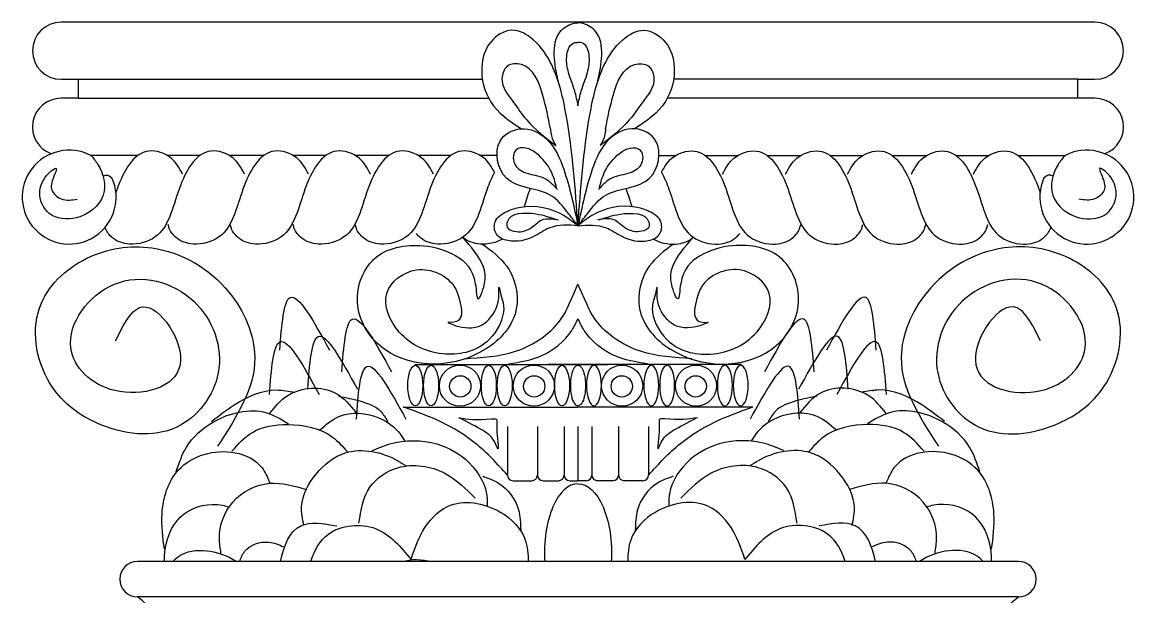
# Model space of a CAD drawing. Extents: x 15151 to 53333, y -36484 to -6005.
# Drawn here: x 43818.2 to 44189.1, y -10956.3 to -10764.4 of the extents above; entities that cross this region are included whole.
import ezdxf

# ---------------------------------------------------------------- set-up
doc = ezdxf.new("R2010")
doc.units = 0
doc.header["$MEASUREMENT"] = 0
doc.layers.add('3', color=3, linetype='CONTINUOUS')
doc.layers.add('4', color=4, linetype='CONTINUOUS')

# ---------------------------------------------------------------- blocks, each defined once
blk = doc.blocks.new('A$C79132812')
at = {"layer": '3'}
for p, q in [((166.13, 6412.34), (395.5, 6412.34)), ((733.39, 6412.34), (504.01, 6412.34)), ((166.13, 6401.54), (399.1, 6401.54)), ((733.39, 6401.54), (500.42, 6401.54)), ((200.13, 6369.14), (173.24, 6369.14)), ((235.34, 6369.14), (216.66, 6369.14)), ((271.55, 6369.14), (251.87, 6369.14)), ((306.76, 6369.14), (288.08, 6369.14)), ((342.47, 6369.14), (323.29, 6369.14)), ((377.68, 6369.14), (359, 6369.14)), ((403.82, 6369.14), (394.21, 6369.14)), ((495.7, 6369.14), (505.31, 6369.14)), ((521.84, 6369.14), (540.52, 6369.14)), ((557.05, 6369.14), (576.23, 6369.14)), ((592.76, 6369.14), (611.44, 6369.14)), ((627.97, 6369.14), (647.65, 6369.14)), ((664.18, 6369.14), (682.86, 6369.14)), ((699.39, 6369.14), (726.28, 6369.14)), ((357.24, 6250.46), (466.95, 6250.46)), ((542.61, 6250.46), (432.91, 6250.46)), ((350.55, 6226.22), (449.76, 6226.22)), ((548.97, 6226.22), (449.76, 6226.22)), ((409.74, 6215.29), (409.74, 6187.65)), ((426.72, 6215.29), (426.72, 6187.65)), ((441.88, 6215.29), (441.88, 6187.65)), ((449.76, 6215.29), (449.76, 6184.41)), ((449.76, 6215.29), (449.76, 6184.41)), ((457.64, 6215.29), (457.64, 6187.65)), ((472.8, 6215.29), (472.8, 6187.65)), ((489.78, 6215.29), (489.78, 6187.65)), ((412.98, 6184.41), (423.48, 6184.41)), ((429.96, 6184.41), (438.64, 6184.41)), ((445.12, 6184.41), (449.76, 6184.41)), ((454.4, 6184.41), (449.76, 6184.41)), ((469.56, 6184.41), (460.88, 6184.41)), ((486.54, 6184.41), (476.04, 6184.41)), ((699.76, 6138.54), (199.76, 6138.54)), ((699.76, 6118.54), (199.76, 6118.54))]:
    blk.add_line(p, q, dxfattribs=at)
for centre, radius in [((382.79, 6238.4), 11.68), ((424.71, 6238.4), 11.68), ((474.81, 6238.4), 11.68), ((516.73, 6238.4), 11.68), ((382.98, 6238.01), 6.05), ((424.9, 6238.01), 6.05), ((474.62, 6238.01), 6.05), ((516.54, 6238.01), 6.05)]:
    blk.add_circle(centre, radius, dxfattribs=at)
for centre, start, end in [((412.98, 6187.65), 180, 270), ((423.48, 6187.65), 270, 0), ((429.96, 6187.65), 180, 270), ((438.64, 6187.65), 270, 0), ((445.12, 6187.65), 180, 270), ((454.4, 6187.65), 270, 0), ((460.88, 6187.65), 180, 270), ((469.56, 6187.65), 270, 0), ((476.04, 6187.65), 180, 270), ((486.54, 6187.65), 270, 0)]:
    blk.add_arc(centre, 3.24, start, end, dxfattribs=at)
for centre in [(357.43, 6238.48), (366.42, 6238.48), (399.16, 6238.48), (408.16, 6238.48), (440.7, 6238.48)]:
    blk.add_ellipse(centre, major_axis=(0, -11.51), ratio=0.368687, dxfattribs=at)
for centre, major_axis, ratio, start_param, end_param in [((449.7, 6238.48), (0, 11.51), 0.368687, -0.014828, 3.156421), ((449.53, 6143.41), (0, 39.26), 0.478604, -0.012114, 1.69522)]:
    blk.add_ellipse(centre, major_axis=major_axis, ratio=ratio, start_param=start_param, end_param=end_param, dxfattribs=at)
at = {"layer": '3', "extrusion": (0, 0, -1)}
for centre, major_axis, ratio, start_param, end_param in [((449.82, 6238.48), (0, 11.51), 0.368687, -0.014828, 3.156421), ((449.99, 6143.41), (0, 39.26), 0.478604, -0.012114, 1.69522)]:
    blk.add_ellipse(centre, major_axis=major_axis, ratio=ratio, start_param=start_param, end_param=end_param, dxfattribs=at)
for centre in [(458.82, 6238.48), (491.36, 6238.48), (500.36, 6238.48), (533.09, 6238.48), (542.09, 6238.48)]:
    blk.add_ellipse(centre, major_axis=(0, -11.51), ratio=0.368687, dxfattribs=at)
at = {"layer": '3'}
for points, knots in [([(449.76, 6329.2), (448.26, 6350.16), (446.06, 6380.82), (437.78, 6417.35), (426.71, 6434.41), (412.11, 6442.84), (398.27, 6434.01), (393.41, 6417.68), (398.76, 6397.15), (410.69, 6388.52), (417.64, 6384.29)], [0, 0, 0, 0, 58.517708, 85.557554, 102.400352, 114.600489, 127.353508, 141.365772, 159.992517, 181.778585, 181.778585, 181.778585, 181.778585]), ([(438.88, 6409.74), (437.81, 6414.46), (435.72, 6423.76), (436.52, 6437.49), (444.01, 6443.55), (448.43, 6444.39), (449.76, 6444.47)], [0, 0, 0, 0, 13.614234, 26.772806, 35.013174, 38.496497, 38.496497, 38.496497, 38.496497]), ([(460.64, 6409.74), (461.71, 6414.46), (463.8, 6423.76), (463, 6437.49), (455.51, 6443.55), (451.09, 6444.39), (449.76, 6444.47)], [0, 0, 0, 0, 13.614234, 26.772806, 35.013174, 38.496497, 38.496497, 38.496497, 38.496497]), ([(449.76, 6329.2), (451.26, 6350.16), (453.46, 6380.82), (461.74, 6417.35), (472.81, 6434.41), (487.41, 6442.84), (501.25, 6434.01), (506.11, 6417.68), (500.76, 6397.15), (488.83, 6388.52), (481.88, 6384.29)], [0, 0, 0, 0, 58.517708, 85.557554, 102.400352, 114.600489, 127.353508, 141.365772, 159.992517, 181.778585, 181.778585, 181.778585, 181.778585]), ([(449.88, 6397.25), (449.3, 6400.1), (447.98, 6406.56), (444.16, 6415.57), (442.67, 6424.62), (444.82, 6432.62), (448.73, 6433.35), (449.76, 6433.32)], [0, 0, 0, 0, 8.07962, 18.320953, 26.69946, 34.358167, 37.045773, 37.045773, 37.045773, 37.045773]), ([(449.64, 6397.25), (450.22, 6400.1), (451.54, 6406.56), (455.36, 6415.57), (456.85, 6424.62), (454.7, 6432.62), (450.79, 6433.35), (449.76, 6433.32)], [0, 0, 0, 0, 8.07962, 18.320953, 26.69946, 34.358167, 37.045773, 37.045773, 37.045773, 37.045773]), ([(225.41, 6358.5), (223.61, 6361.82), (219.66, 6369.06), (199.95, 6375.49), (191.54, 6359.48), (187.78, 6348.72), (187.57, 6348.09)], [0, 0, 0, 0, 10.322667, 22.546179, 48.652268, 50.259503, 50.259503, 50.259503, 50.259503]), ([(402.35, 6359.61), (400.74, 6362.55), (396.74, 6369.21), (377.5, 6375.49), (363.5, 6348.86), (359.16, 6323.18), (339.19, 6317.39), (329.45, 6320.56), (326.34, 6323.96), (325.54, 6324.84)], [1.151597, 1.151597, 1.151597, 1.151597, 10.322667, 22.546179, 48.652268, 76.752818, 90.762128, 100.191215, 103.483055, 103.483055, 103.483055, 103.483055]), ([(497.17, 6359.61), (498.78, 6362.55), (502.78, 6369.21), (522.02, 6375.49), (536.01, 6348.86), (540.35, 6323.18), (560.33, 6317.39), (570.07, 6320.56), (573.18, 6323.96), (573.98, 6324.84)], [1.151597, 1.151597, 1.151597, 1.151597, 10.322667, 22.546179, 48.652268, 76.752818, 90.762128, 100.191215, 103.483055, 103.483055, 103.483055, 103.483055]), ([(674.11, 6358.5), (675.91, 6361.82), (679.86, 6369.06), (699.57, 6375.49), (707.98, 6359.48), (711.74, 6348.72), (711.95, 6348.09)], [0, 0, 0, 0, 10.322667, 22.546179, 48.652268, 50.259503, 50.259503, 50.259503, 50.259503]), ([(180.33, 6357.3), (180.94, 6357.6), (182.68, 6358.48), (184.3, 6357.22), (185.36, 6356.37)], [0, 0, 0, 0, 1.788146, 5.115479, 5.115479, 5.115479, 5.115479]), ([(402.35, 6359.61), (400.73, 6356.59), (394.77, 6342.22), (391.56, 6323.18), (371.58, 6317.39), (361.84, 6320.56), (358.73, 6323.96), (357.93, 6324.84)], [40.186483, 40.186483, 40.186483, 40.186483, 48.652268, 76.752818, 90.762128, 100.191215, 103.483055, 103.483055, 103.483055, 103.483055]), ([(497.17, 6359.61), (498.79, 6356.59), (504.75, 6342.22), (507.96, 6323.18), (527.94, 6317.39), (537.68, 6320.56), (540.79, 6323.96), (541.59, 6324.84)], [40.186483, 40.186483, 40.186483, 40.186483, 48.652268, 76.752818, 90.762128, 100.191215, 103.483055, 103.483055, 103.483055, 103.483055]), ([(719.19, 6357.3), (718.58, 6357.6), (716.84, 6358.48), (715.21, 6357.22), (714.16, 6356.37)], [0, 0, 0, 0, 1.788146, 5.115479, 5.115479, 5.115479, 5.115479]), ([(422.61, 6350.4), (422.56, 6350.25), (421.29, 6346.73), (420.23, 6343.25), (419.19, 6340.07)], [48.283623, 48.283623, 48.283623, 48.283623, 48.652268, 57.33219, 57.33219, 57.33219, 57.33219]), ([(476.91, 6350.4), (476.96, 6350.25), (478.23, 6346.73), (479.28, 6343.25), (480.33, 6340.07)], [48.283623, 48.283623, 48.283623, 48.283623, 48.652268, 57.33219, 57.33219, 57.33219, 57.33219]), ([(183.2, 6324.84), (182.62, 6325.72), (181.92, 6326.82), (181.51, 6328.04), (181.44, 6328.28)], [0, 0, 0, 0, 2.894953, 3.594445, 3.594445, 3.594445, 3.594445]), ([(407.06, 6321.67), (403.36, 6319.6), (395.12, 6317.63), (387.16, 6320.22), (384.47, 6322.54), (384.35, 6322.66)], [78.812644, 78.812644, 78.812644, 78.812644, 90.762128, 100.191215, 100.668764, 100.668764, 100.668764, 100.668764]), ([(492.46, 6321.67), (496.15, 6319.6), (504.4, 6317.63), (512.36, 6320.22), (515.05, 6322.54), (515.17, 6322.66)], [78.812644, 78.812644, 78.812644, 78.812644, 90.762128, 100.191215, 100.668764, 100.668764, 100.668764, 100.668764]), ([(385.14, 6253.69), (395.06, 6254.31), (416.64, 6255.67), (437.48, 6269.98), (443.89, 6282.37), (449.76, 6296.08)], [0, 0, 0, 0, 27.690165, 60.204339, 68.529066, 68.529066, 68.529066, 68.529066]), ([(514.38, 6253.69), (504.46, 6254.31), (482.88, 6255.67), (462.04, 6269.98), (455.63, 6282.37), (449.76, 6296.08)], [0, 0, 0, 0, 27.690165, 60.204339, 68.529066, 68.529066, 68.529066, 68.529066]), ([(410.36, 6250.8), (416.83, 6251.83), (430.64, 6254.04), (444.23, 6265.35), (448.76, 6274.09), (449.76, 6276.43)], [0, 0, 0, 0, 18.059342, 38.483728, 45.592839, 45.592839, 45.592839, 45.592839]), ([(489.16, 6250.8), (482.68, 6251.83), (468.88, 6254.04), (455.29, 6265.35), (450.76, 6274.09), (449.76, 6276.43)], [0, 0, 0, 0, 18.059342, 38.483728, 45.592839, 45.592839, 45.592839, 45.592839]), ([(215.14, 6138.54), (215.12, 6140.87), (215.52, 6150.79), (223.64, 6168.49), (242.11, 6172.24), (250.47, 6169.93), (251.64, 6169.61)], [5.644574, 5.644574, 5.644574, 5.644574, 12.650993, 35.365553, 57.744171, 61.418834, 61.418834, 61.418834, 61.418834]), ([(355.03, 6139.77), (356.87, 6145.18), (360.84, 6156.88), (376.97, 6175.25), (404.59, 6170.68), (420.6, 6154.12), (421.52, 6142.87), (421.52, 6138.54)], [0, 0, 0, 0, 17.211582, 37.212171, 67.24414, 88.384281, 101.07675, 101.07675, 101.07675, 101.07675]), ([(544.49, 6139.77), (542.65, 6145.18), (538.68, 6156.88), (522.54, 6175.25), (494.93, 6170.68), (478.92, 6154.12), (478, 6142.87), (478, 6138.54)], [0, 0, 0, 0, 17.211582, 37.212171, 67.24414, 88.384281, 101.07675, 101.07675, 101.07675, 101.07675]), ([(684.38, 6138.54), (684.39, 6140.87), (684, 6150.79), (675.88, 6168.49), (657.41, 6172.24), (649.05, 6169.93), (647.88, 6169.61)], [5.644574, 5.644574, 5.644574, 5.644574, 12.650993, 35.365553, 57.744171, 61.418834, 61.418834, 61.418834, 61.418834]), ([(281, 6138.54), (282.74, 6147.42), (289.08, 6162.95), (305.36, 6160.12), (312.87, 6158.82)], [40.161001, 40.161001, 40.161001, 40.161001, 63.970278, 84.405799, 84.405799, 84.405799, 84.405799]), ([(298.25, 6138.54), (299.89, 6144.68), (308.04, 6158.9), (337.3, 6161.32), (349.14, 6146.93), (355.03, 6139.77)], [28.531482, 28.531482, 28.531482, 28.531482, 46.806089, 73.713429, 100.386254, 100.386254, 100.386254, 100.386254]), ([(601.27, 6138.54), (599.63, 6144.68), (591.48, 6158.9), (562.21, 6161.32), (550.38, 6146.93), (544.49, 6139.77)], [28.531482, 28.531482, 28.531482, 28.531482, 46.806089, 73.713429, 100.386254, 100.386254, 100.386254, 100.386254]), ([(618.52, 6138.54), (616.78, 6147.42), (610.44, 6162.95), (594.16, 6160.12), (586.65, 6158.82)], [40.161001, 40.161001, 40.161001, 40.161001, 63.970278, 84.405799, 84.405799, 84.405799, 84.405799]), ([(257.78, 6138.54), (258.49, 6140.58), (261.09, 6147.23), (272.82, 6151.25), (280.11, 6148.08), (282.84, 6146.89)], [1.031962, 1.031962, 1.031962, 1.031962, 7.372192, 22.184251, 31.062872, 31.062872, 31.062872, 31.062872]), ([(641.74, 6138.54), (641.03, 6140.58), (638.43, 6147.23), (626.7, 6151.25), (619.41, 6148.08), (616.68, 6146.89)], [1.031962, 1.031962, 1.031962, 1.031962, 7.372192, 22.184251, 31.062872, 31.062872, 31.062872, 31.062872]), ([(219.8, 6138.54), (220.87, 6139.67), (229.76, 6147.64), (246.39, 6145.17), (255.98, 6138.54)], [6.637132, 6.637132, 6.637132, 6.637132, 10.988062, 40.614412, 40.614412, 40.614412, 40.614412]), ([(679.71, 6138.54), (678.65, 6139.67), (669.76, 6147.64), (653.13, 6145.17), (643.54, 6138.54)], [6.637132, 6.637132, 6.637132, 6.637132, 10.988062, 40.614412, 40.614412, 40.614412, 40.614412])]:
    blk.add_open_spline(points, degree=3, knots=knots, dxfattribs=at)
for points in [[(434.14, 6384.26), (429.64, 6403.74), (417.64, 6420.73), (409.64, 6419.73), (406.64, 6412.74), (413.14, 6399.25), (420.64, 6389.25), (437.14, 6374.77)], [(465.38, 6384.26), (469.88, 6403.74), (481.88, 6420.73), (489.88, 6419.73), (492.88, 6412.74), (486.38, 6399.25), (478.88, 6389.25), (462.38, 6374.77)], [(449.76, 6329.2), (441.64, 6361.28), (432.14, 6378.26), (417.14, 6384.26), (405.64, 6377.26), (409.14, 6356.28), (433.64, 6346.79), (444.64, 6335.79), (449.76, 6329.2)], [(434.14, 6384.26), (434.66, 6380.21), (437.14, 6374.77)], [(449.76, 6329.2), (457.88, 6361.28), (467.38, 6378.26), (482.38, 6384.26), (493.88, 6377.26), (490.38, 6356.28), (465.88, 6346.79), (454.88, 6335.79), (449.76, 6329.2)], [(465.38, 6384.26), (464.86, 6380.21), (462.38, 6374.77)], [(260.62, 6358.5), (254.11, 6367.56), (241.54, 6371.58), (223.43, 6349.97), (209.85, 6322.83), (195.27, 6318.81), (185.71, 6322.32), (183.2, 6324.84)], [(296.83, 6358.5), (290.33, 6367.56), (277.75, 6371.58), (259.65, 6349.97), (246.07, 6322.83), (231.48, 6318.81), (221.92, 6322.32), (219.41, 6324.84)], [(332.04, 6358.5), (325.54, 6367.56), (312.96, 6371.58), (294.85, 6349.97), (281.27, 6322.83), (266.69, 6318.81), (257.13, 6322.32), (254.62, 6324.84)], [(367.75, 6358.5), (361.25, 6367.56), (348.67, 6371.58), (330.57, 6349.97), (316.99, 6322.83), (302.4, 6318.81), (292.84, 6322.32), (290.33, 6324.84)], [(437.64, 6350.78), (434.64, 6359.78), (426.14, 6370.27), (420.14, 6373.27), (414.64, 6372.27), (413.64, 6364.77), (420.14, 6359.28), (430.64, 6356.28), (438.14, 6349.78)], [(461.88, 6350.78), (464.88, 6359.78), (473.38, 6370.27), (479.38, 6373.27), (484.88, 6372.27), (485.88, 6364.77), (479.38, 6359.28), (468.88, 6356.28), (461.38, 6349.78)], [(531.77, 6358.5), (538.27, 6367.56), (550.85, 6371.58), (568.95, 6349.97), (582.53, 6322.83), (597.12, 6318.81), (606.68, 6322.32), (609.19, 6324.84)], [(567.48, 6358.5), (573.98, 6367.56), (586.56, 6371.58), (604.66, 6349.97), (618.24, 6322.83), (632.83, 6318.81), (642.39, 6322.32), (644.9, 6324.84)], [(602.69, 6358.5), (609.19, 6367.56), (621.76, 6371.58), (639.87, 6349.97), (653.45, 6322.83), (668.04, 6318.81), (677.59, 6322.32), (680.11, 6324.84)], [(638.9, 6358.5), (645.4, 6367.56), (657.98, 6371.58), (676.09, 6349.97), (689.67, 6322.83), (704.25, 6318.81), (713.81, 6322.32), (716.32, 6324.84)], [(173.41, 6369.05), (177.36, 6364.06), (180.33, 6346.58), (165.15, 6333.72), (149.8, 6336.19), (144.36, 6347.4), (149.31, 6358.94), (152.77, 6361.58), (153.1, 6361.75), (151.45, 6354.66), (151.95, 6348.06), (156.57, 6344.43), (165.64, 6344.27)], [(726.11, 6369.05), (722.16, 6364.06), (719.19, 6346.58), (734.37, 6333.72), (749.72, 6336.19), (755.16, 6347.4), (750.21, 6358.94), (746.75, 6361.58), (746.42, 6361.75), (748.07, 6354.66), (747.57, 6348.06), (742.95, 6344.43), (733.88, 6344.27)], [(449.76, 6329.2), (441.97, 6334.95), (417.26, 6339.8), (409.57, 6337.37), (402.68, 6331.3), (403.49, 6324.42), (409.97, 6320.78), (424.96, 6323.21), (433.87, 6328.07), (449.76, 6329.2)], [(449.76, 6329.2), (457.55, 6334.95), (482.26, 6339.8), (489.95, 6337.37), (496.84, 6331.3), (496.03, 6324.42), (489.55, 6320.78), (474.56, 6323.21), (465.65, 6328.07), (449.76, 6329.2)], [(437.92, 6332.52), (425.77, 6335.75), (409.57, 6331.3), (409.57, 6328.47), (413.62, 6326.04), (422.53, 6327.66), (429.41, 6332.52), (438.73, 6332.52)], [(461.6, 6332.52), (473.75, 6335.75), (489.95, 6331.3), (489.95, 6328.47), (485.9, 6326.04), (476.99, 6327.66), (470.11, 6332.52), (460.79, 6332.52)], [(219.41, 6324.84), (217.89, 6327.57), (217.27, 6329.84)], [(254.62, 6324.84), (253.1, 6327.57), (252.48, 6329.84)], [(290.33, 6324.84), (288.81, 6327.57), (288.19, 6329.84)], [(325.54, 6324.84), (324.02, 6327.57), (323.4, 6329.84)], [(573.98, 6324.84), (575.5, 6327.57), (576.12, 6329.84)], [(395.49, 6318.76), (409.38, 6306.18), (414.77, 6281.95), (397.26, 6259.07), (340.22, 6258.89), (324.81, 6283.87), (333.96, 6310.22), (362.01, 6317.85), (380.39, 6312.19), (391.5, 6296.3), (393.11, 6287.64), (396.6, 6295.78), (395.91, 6306.18), (384.35, 6322.66)], [(504.03, 6318.76), (490.14, 6306.18), (484.75, 6281.95), (502.26, 6259.07), (559.3, 6258.89), (574.71, 6283.87), (565.56, 6310.22), (537.51, 6317.85), (519.13, 6312.19), (508.02, 6296.3), (506.41, 6287.64), (502.92, 6295.78), (503.61, 6306.18), (515.17, 6322.66)], [(383.67, 6281.01), (379.75, 6294.34), (358.18, 6304.14), (341.31, 6290.81), (348.37, 6268.86), (374.65, 6256.32), (399.36, 6264.55), (407.6, 6282.19), (405.64, 6291.59), (404.85, 6294.34), (404.85, 6291.98), (403.68, 6283.36), (395.05, 6272.78), (380.53, 6272.39), (376.61, 6273.95), (375.83, 6274.35), (377.4, 6274.35), (382.89, 6276.7), (383.67, 6279.05), (383.67, 6281.01)], [(515.85, 6281.01), (519.77, 6294.34), (541.34, 6304.14), (558.21, 6290.81), (551.15, 6268.86), (524.87, 6256.32), (500.16, 6264.55), (491.92, 6282.19), (493.88, 6291.59), (494.66, 6294.34), (494.66, 6291.98), (495.84, 6283.36), (504.47, 6272.78), (518.98, 6272.39), (522.91, 6273.95), (523.69, 6274.35), (522.12, 6274.35), (516.63, 6276.7), (515.85, 6279.05), (515.85, 6281.01)], [(280.61, 6258.62), (286.48, 6288.5), (308.76, 6258.62)], [(618.91, 6258.62), (613.04, 6288.5), (590.76, 6258.62)], [(315.79, 6246.31), (321.66, 6276.19), (343.94, 6246.31)], [(583.73, 6246.31), (577.86, 6276.19), (555.58, 6246.31)], [(274.75, 6233.42), (280.61, 6263.3), (302.89, 6233.42)], [(296.44, 6236.35), (302.31, 6266.23), (324.59, 6236.35)], [(603.08, 6236.35), (597.21, 6266.23), (574.93, 6236.35)], [(624.77, 6233.42), (618.91, 6263.3), (596.63, 6233.42)], [(324, 6219.36), (329.86, 6249.24), (352.14, 6219.36)], [(575.52, 6219.36), (569.66, 6249.24), (547.38, 6219.36)], [(274.82, 6222.6), (285.07, 6232.84), (312.25, 6234.18), (323.84, 6223.04)], [(624.7, 6222.6), (614.45, 6232.84), (587.27, 6234.18), (575.68, 6223.04)], [(241.84, 6218.14), (254.76, 6227.5), (278.83, 6235.96), (289.08, 6234.62)], [(314.03, 6232.39), (326.06, 6229.72), (337.65, 6223.93), (341.66, 6218.14)], [(585.49, 6232.39), (573.45, 6229.72), (561.87, 6223.93), (557.86, 6218.14)], [(657.68, 6218.14), (644.76, 6227.5), (620.69, 6235.96), (610.44, 6234.62)], [(409.74, 6187.65), (391.64, 6205.6), (372.24, 6217.72), (350.98, 6226.22)], [(489.78, 6187.65), (507.88, 6205.6), (527.28, 6217.72), (548.54, 6226.22)], [(303.34, 6213.25), (314.03, 6220.82), (337.2, 6219.93), (348.79, 6211.02), (351.47, 6207.01)], [(381.94, 6220.14), (400.74, 6219.53), (403.77, 6218.93), (403.77, 6218.32), (404.38, 6204.38), (404.38, 6202.57), (403.16, 6204.99), (395.89, 6212.87), (382.55, 6220.14)], [(517.58, 6220.14), (498.78, 6219.53), (495.75, 6218.93), (495.75, 6218.32), (495.14, 6204.38), (495.14, 6202.57), (496.36, 6204.99), (503.63, 6212.87), (516.97, 6220.14)], [(596.18, 6213.25), (585.49, 6220.82), (562.31, 6219.93), (550.73, 6211.02), (548.05, 6207.01)], [(253.43, 6201.22), (265.01, 6211.91), (285.07, 6216.36), (310.47, 6209.24), (318.93, 6200.78)], [(646.09, 6201.22), (634.51, 6211.91), (614.45, 6216.36), (589.05, 6209.24), (580.59, 6200.78)], [(332.91, 6201.52), (343.06, 6205.32), (369.7, 6205.32), (388.09, 6194.55), (398.24, 6174.26), (398.24, 6169.83)], [(566.61, 6201.52), (556.46, 6205.32), (529.82, 6205.32), (511.43, 6194.55), (501.28, 6174.26), (501.28, 6169.83)], [(294.22, 6159.05), (292.95, 6169.83), (301.19, 6188.21), (317.69, 6200.25), (347.5, 6195.81), (352.57, 6192.65)], [(605.3, 6159.05), (606.57, 6169.83), (598.32, 6188.21), (581.83, 6200.25), (552.02, 6195.81), (546.95, 6192.65)], [(325.45, 6160.39), (331.74, 6180.81), (347.46, 6191.8), (374.18, 6188.66), (391.47, 6174.53)], [(574.07, 6160.39), (567.78, 6180.81), (552.06, 6191.8), (525.34, 6188.66), (508.05, 6174.53)], [(395.7, 6186.94), (404.59, 6183.14), (416, 6167.93), (417.27, 6156.52)], [(503.81, 6186.94), (494.93, 6183.14), (483.52, 6167.93), (482.25, 6156.52)], [(247.19, 6143.33), (246.3, 6151.79), (253.87, 6172.28), (274.82, 6182.96), (295.76, 6179.4)], [(652.33, 6143.33), (653.22, 6151.79), (645.65, 6172.28), (624.7, 6182.96), (603.76, 6179.4)]]:
    blk.add_spline(points, degree=3, dxfattribs=at)
for points in [[(449.64, 6397.25), (449.68, 6397.45), (449.72, 6397.64), (449.76, 6397.84)], [(449.88, 6397.25), (449.84, 6397.45), (449.8, 6397.64), (449.76, 6397.84)], [(617.16, 6235.74), (617.15, 6235.59), (617.13, 6235.45), (617.12, 6235.31)], [(349.53, 6138.54), (355.08, 6140.1), (361.26, 6140.05), (366.9, 6138.54)]]:
    blk.add_open_spline(points, degree=3, dxfattribs=at)
at = {"layer": '4'}
for points in [[(748.56, 6370.09, 0.841102), (743.09, 6401.54), (733.39, 6401.54), (733.39, 6412.34), (743.09, 6412.34, 1), (743.09, 6444.74), (449.76, 6444.74), (156.43, 6444.74, 1), (156.43, 6412.34), (166.13, 6412.34), (166.13, 6401.54), (156.43, 6401.54, 0.841102), (150.96, 6370.09)], [(714.16, 6356.37, 5.950403), (726.11, 6369.05)], [(629.25, 5938.54), (649.76, 5938.54, 1), (649.76, 5958.54, 1), (649.76, 5998.54, 1), (649.76, 6018.54, -0.21959), (699.76, 6118.54, 1), (699.76, 6138.54)]]:
    blk.add_lwpolyline(points, format="xyb", dxfattribs=at)
for centre, radius, start, end in [((161.07, 6345.44), 26.64, 62.38457, 24.22558), ((199.76, 6128.54), 10, 90, 270), ((116.4, 6014.36), 133.42, 1.79506, 51.33504)]:
    blk.add_arc(centre, radius, start, end, dxfattribs=at)
at = {"layer": '4', "color": 8}
for points in [[(609.19, 6324.84), (610.71, 6327.57), (611.33, 6329.84)], [(644.9, 6324.84), (646.42, 6327.57), (647.04, 6329.84)], [(680.11, 6324.84), (681.63, 6327.57), (682.25, 6329.84)]]:
    blk.add_spline(points, degree=3, dxfattribs=at)
blk.add_open_spline([(716.32, 6324.84), (716.89, 6325.72), (717.6, 6326.82), (718.01, 6328.04), (718.08, 6328.28)], degree=3, knots=[0, 0, 0, 0, 2.894953, 3.594445, 3.594445, 3.594445, 3.594445], dxfattribs=at)
at = {"layer": '4'}
for points in [[(187.34, 6263.81), (202.79, 6283.13), (224.02, 6250.29), (186.95, 6235.6), (161.98, 6259.82), (186.71, 6296.01), (231.76, 6286.35), (245.65, 6245.65), (222.08, 6214.86), (177.29, 6216.93), (151.55, 6237.54), (144.22, 6282.49), (171.01, 6310.7), (208.02, 6316.61), (251.71, 6291.51), (266.37, 6254.41), (245.31, 6204.03)], [(712.18, 6263.81), (696.73, 6283.13), (675.5, 6250.29), (712.57, 6235.6), (737.54, 6259.82), (712.81, 6296.01), (667.76, 6286.35), (653.87, 6245.65), (677.44, 6214.86), (722.23, 6216.93), (747.97, 6237.54), (755.3, 6282.49), (728.51, 6310.7), (691.5, 6316.61), (647.81, 6291.51), (633.15, 6254.41), (654.21, 6204.03)], [(221.79, 6189.64), (227.58, 6203.45), (242.73, 6217.7), (273.03, 6223.04), (285.51, 6216.81)], [(677.73, 6189.64), (671.94, 6203.45), (656.79, 6217.7), (626.49, 6223.04), (614.01, 6216.81)], [(215.1, 6145.56), (213.76, 6165.6), (223.12, 6190.53), (255.21, 6200.33), (270.36, 6191.87), (274.82, 6183.41)], [(684.42, 6145.56), (685.75, 6165.6), (676.4, 6190.53), (644.31, 6200.33), (629.16, 6191.87), (624.7, 6183.41)]]:
    blk.add_spline(points, degree=3, dxfattribs=at)

msp = doc.modelspace()

# ---------------------------------------------------------------- block references
at = {"layer": '3', "xscale": 0.588, "yscale": 0.588, "zscale": 0.588}
msp.add_blockref('A$C79132812', (43739.18, -14553.96), dxfattribs=at)

doc.saveas('drawing.dxf')
